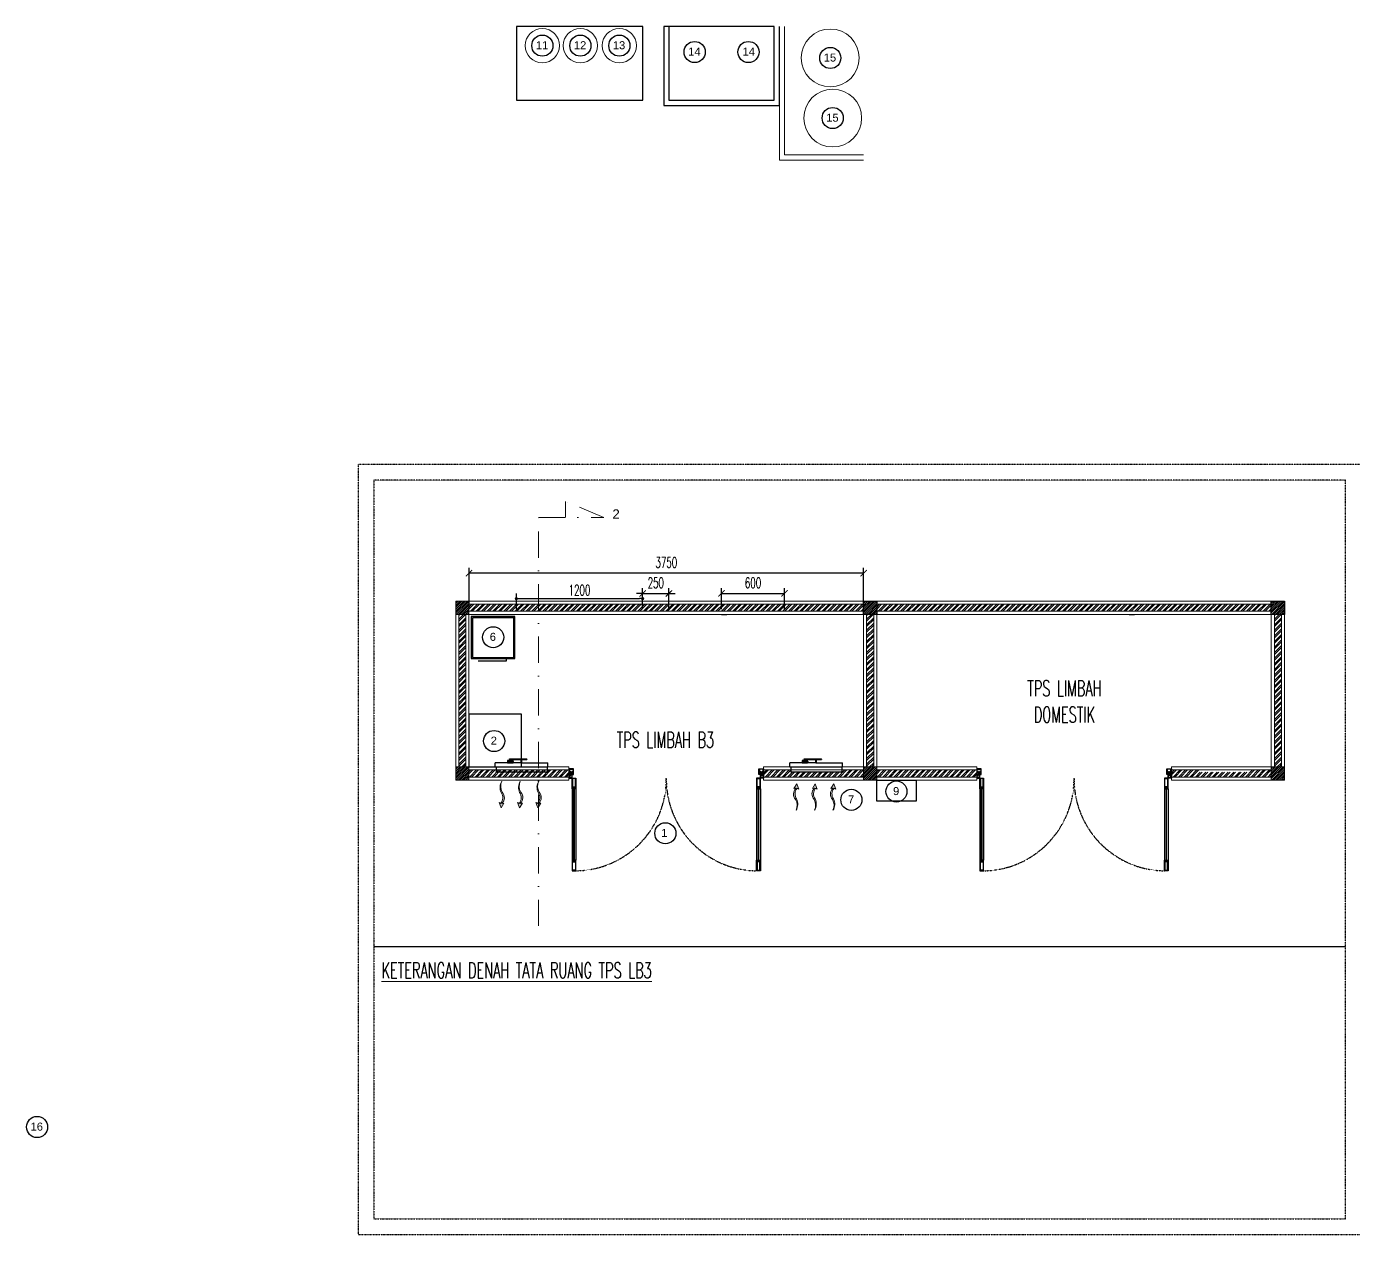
# Model space of a CAD drawing. Header units: millimetres. Extents: x 43312 to 271118, y 7927 to 51490.
# Drawn here: x 162925 to 175535, y 23054 to 34536 of the extents above; entities that cross this region are included whole.
import ezdxf

# ---------------------------------------------------------------- set-up
doc = ezdxf.new("R2010")
doc.units = ezdxf.units.MM
doc.header["$MEASUREMENT"] = 0
doc.linetypes.add('DASHDOT', pattern=[1, 0.5, -0.25, 0, -0.25])
doc.linetypes.add('HIDDEN', pattern=[0.375, 0.25, -0.125])
doc.layers.add('ALM', color=120, linetype='Continuous')
doc.layers.add('Edges', color=7, linetype='Continuous')
doc.layers.add('inst ME', color=7, linetype='Continuous', lineweight=13)
doc.styles.add('300', font='rs.shx', dxfattribs={"width": 0.6, "height": 100})
doc.styles.get("Standard").update_dxf_attribs({"font": 'arial.ttf'})
doc.dimstyles.new('300', dxfattribs={"dimtxt": 50, "dimasz": 30, "dimexe": 50, "dimexo": 50, "dimgap": 30, "dimtad": 2, "dimdec": 0, "dimzin": 0, "dimtxsty": '300', "dimblk": 'DOT', "dimcen": 0.2, "dimclrd": 1, "dimclre": 1, "dimclrt": 3, "dimadec": 0, "dimazin": 0, "dimtfac": 1, "dimtdec": 0, "dimtix": 1, "dimtmove": 0, "dimatfit": 3, "dimfxl": 1, "dimtolj": 1, "dimtzin": 0, "dimarcsym": 0})
pattern_1 = [(45, (184936.05, -46012.65), (-26.516504, 26.516504), []), (45, (184953.727, -46012.65), (-26.516504, 26.516504), [])]
pattern_2 = [(45, (241490.868, -4708.415), (-8.8388348, 8.8388348), [])]
pattern_3 = [(45, (241490.868, -3133.415), (-8.8388348, 8.8388348), [])]
pattern_4 = [(45, (241490.87, -3133.415), (-26.516504, 26.516504), []), (45, (241508.546, -3133.415), (-26.516504, 26.516504), [])]
pattern_5 = [(45, (188811.05, -46012.65), (-26.516504, 26.516504), []), (45, (188828.727, -46012.65), (-26.516504, 26.516504), [])]

# ---------------------------------------------------------------- blocks, each defined once
blk = doc.blocks.new('_ArchTick')
at = {"color": 0, "linetype": 'ByBlock', "const_width": 0.15}
blk.add_lwpolyline([(-0.5, -0.5), (0.5, 0.5)], dxfattribs=at)
blk = doc.blocks.new('*D83')
at = {"layer": 'Defpoints', "color": 0, "transparency": 16777216}
for p in [(167130, 29341), (167130, 28949), (170880, 28949)]:
    blk.add_point(p, dxfattribs=at)
at = {"layer": 'inst ME', "color": 1, "lineweight": -2, "transparency": 16777216}
for p, q in [((167130, 28999), (167130, 29391)), ((170880, 28999), (170880, 29391)), ((170880, 29341), (167130, 29341))]:
    blk.add_line(p, q, dxfattribs=at)
at = {"layer": 'inst ME', "color": 1, "lineweight": -2, "transparency": 16777216, "xscale": 60, "yscale": 60, "zscale": 60, "rotation": 180}
blk.add_blockref('_ArchTick', (167130, 29341), dxfattribs=at)
at = {"layer": 'inst ME', "color": 1, "lineweight": -2, "transparency": 16777216, "xscale": 60, "yscale": 60, "zscale": 60}
blk.add_blockref('_ArchTick', (170880, 29341), dxfattribs=at)
at = {"layer": 'inst ME', "color": 3, "transparency": 16777216, "insert": (169005, 29441), "char_height": 100, "attachment_point": 5, "style": '300'}
blk.add_mtext('\\A1;3750', dxfattribs=at)
blk = doc.blocks.new('industrial exhaust fan pl')
at = {"layer": 'Edges'}
for p, q in [((36.5, 59.1), (36.5, 63.1)), ((48.3, 63.1), (36.5, 63.1)), ((48.3, 64.5), (48.2, 64.5)), ((48.2, 64.5), (48.2, 64.3)), ((48.2, 64.3), (48.3, 64.3)), ((48.3, 65.3), (48.3, 64.5)), ((49.6, 65.3), (48.3, 65.3)), ((48.5, 64.5), (48.3, 64.5)), ((48.3, 64.3), (48.3, 63.1)), ((48.3, 64.3), (48.9, 64.3)), ((48.3, 63.1), (48.4, 63.1)), ((48.9, 64.3), (48.4, 63.8)), ((48.4, 63.8), (48.9, 64.2)), ((48.4, 63.8), (48.4, 63.1)), ((48.4, 63.8), (48.4, 63.1)), ((48.4, 63.8), (48.4, 63.8)), ((48.4, 63.8), (48.4, 63.1)), ((48.4, 63.1), (48.4, 63.1)), ((48.4, 63.1), (48.4, 63.1)), ((48.4, 63.1), (48.6, 63.1)), ((49.1, 65.3), (48.5, 64.5)), ((48.5, 64.5), (53.2, 64.5)), ((48.6, 63.8), (49, 64.2)), ((48.6, 63.8), (48.6, 63.1)), ((48.6, 63.1), (48.8, 63.1)), ((48.8, 63.8), (49.1, 64.1)), ((48.8, 63.8), (48.8, 63.1)), ((48.8, 63.1), (49.4, 63.1)), ((48.9, 64.3), (48.9, 64.3)), ((48.9, 64.3), (48.9, 64.2)), ((48.9, 64.2), (49, 64.3)), ((48.9, 64.3), (49, 64.3)), ((49, 64.3), (49, 64.2)), ((49, 64.2), (49.1, 64.3)), ((49, 64.3), (49.1, 64.3)), ((49, 64.3), (49, 64.3)), ((49.6, 65.3), (49.1, 65.3)), ((49.1, 64.3), (49.1, 64.1)), ((49.1, 64.1), (49.4, 64.3)), ((49.1, 64.3), (49.4, 64.3)), ((49.1, 64.3), (49.1, 64.3)), ((49.4, 64.3), (49.4, 63.1)), ((49.4, 64.3), (49.4, 64.3)), ((49.4, 64.3), (49.6, 64.3)), ((49.4, 63.1), (49.6, 63.1)), ((49.6, 65.3), (49.6, 65.3)), ((49.6, 65.3), (52.1, 65.3)), ((50.5, 65.3), (49.6, 65.3)), ((49.6, 63.8), (49.6, 64.3)), ((49.6, 63.8), (49.6, 64.3)), ((49.6, 64.3), (49.6, 64.3)), ((49.6, 64.3), (50, 64.3)), ((49.6, 63.8), (49.6, 63.1)), ((49.6, 63.8), (49.6, 63.1)), ((49.6, 63.8), (49.6, 63.8)), ((49.6, 63.1), (50, 63.1)), ((49.6, 63.1), (49.6, 63.1)), ((50, 63.8), (50, 64.3)), ((50, 64.3), (50.1, 64.3)), ((50.1, 63.8), (50, 63.8)), ((50, 63.8), (50, 63.1)), ((50, 63.1), (50.1, 63.1)), ((50.1, 66.6), (50.1, 66.7)), ((50.1, 66.7), (51.6, 66.7)), ((50.1, 66.6), (50.5, 66.6)), ((50.1, 66.2), (50.1, 66.3)), ((50.5, 66.3), (50.1, 66.3)), ((50.1, 66.2), (50.5, 66.2)), ((50.1, 63.8), (50.1, 64.3)), ((50.4, 64.3), (50.1, 64.3)), ((50.1, 63.8), (50.1, 63.1)), ((50.1, 63.1), (50.4, 63.1)), ((50.4, 63.8), (50.4, 64.3)), ((50.4, 64.3), (50.5, 64.3)), ((50.5, 63.8), (50.4, 63.8)), ((50.4, 63.8), (50.4, 63.1)), ((50.4, 63.1), (50.5, 63.1)), ((50.5, 66.3), (50.5, 66.6)), ((50.6, 66.6), (50.5, 66.6)), ((50.6, 66.3), (50.5, 66.3)), ((50.5, 65.3), (50.5, 66.2)), ((50.5, 66.2), (51.2, 66.2)), ((50.5, 65.3), (51.2, 65.3)), ((50.5, 63.8), (50.5, 64.3)), ((50.5, 64.3), (50.8, 64.3)), ((50.5, 63.8), (50.5, 63.1)), ((50.5, 63.1), (50.8, 63.1)), ((50.6, 66.6), (50.6, 66.3)), ((50.6, 66.6), (51.6, 66.6)), ((51.6, 66.3), (50.6, 66.3)), ((50.8, 63.8), (50.8, 64.3)), ((50.9, 64.3), (50.8, 64.3)), ((50.8, 63.8), (50.9, 63.8)), ((50.8, 63.8), (50.8, 63.1)), ((50.8, 63.1), (50.9, 63.1)), ((50.9, 64.3), (51.2, 64.3)), ((50.9, 63.8), (50.9, 64.3)), ((50.9, 63.8), (50.9, 63.1)), ((50.9, 63.1), (51.2, 63.1)), ((51.2, 65.3), (51.2, 66.2)), ((51.2, 66.2), (51.6, 66.2)), ((52.1, 65.3), (51.2, 65.3)), ((51.2, 63.8), (51.2, 64.3)), ((51.2, 64.3), (51.3, 64.3)), ((51.2, 63.8), (51.3, 63.8)), ((51.2, 63.8), (51.2, 63.1)), ((51.2, 63.1), (51.3, 63.1)), ((51.3, 63.8), (51.3, 64.3)), ((51.6, 64.3), (51.3, 64.3)), ((51.3, 63.8), (51.3, 63.1)), ((51.3, 63.1), (51.6, 63.1)), ((51.6, 66.6), (51.6, 66.7)), ((56.5, 66.6), (51.6, 66.6)), ((51.6, 66.2), (51.6, 66.3)), ((51.6, 66.3), (56.5, 66.3)), ((51.6, 63.8), (51.6, 64.3)), ((51.6, 64.3), (51.7, 64.3)), ((51.6, 63.8), (51.6, 63.1)), ((51.6, 63.8), (51.7, 63.8)), ((51.6, 63.1), (51.7, 63.1)), ((51.7, 63.8), (51.7, 64.3)), ((51.7, 64.3), (52, 64.3)), ((51.7, 63.8), (51.7, 63.1)), ((51.7, 63.1), (52, 63.1)), ((52, 63.8), (52, 64.3)), ((52, 64.3), (52.1, 64.3)), ((52, 63.8), (52.1, 63.8)), ((52, 63.8), (52, 63.1)), ((52, 63.1), (52.1, 63.1)), ((52.1, 65.3), (52.1, 65.3)), ((53.4, 65.3), (52.1, 65.3)), ((52.6, 65.3), (52.1, 65.3)), ((52.1, 63.8), (52.1, 64.3)), ((52.3, 64.3), (52.1, 64.3)), ((52.1, 63.8), (52.1, 63.1)), ((52.1, 63.1), (52.3, 63.1)), ((52.3, 64.3), (52.3, 63.1)), ((52.3, 64.3), (52.4, 64.3)), ((52.3, 63.1), (52.9, 63.1)), ((52.6, 64.1), (52.4, 64.3)), ((52.4, 64.3), (52.6, 64.3)), ((52.6, 65.3), (53.2, 64.5)), ((52.6, 64.3), (52.6, 64.1)), ((52.7, 64.2), (52.6, 64.3)), ((52.6, 64.3), (52.7, 64.3)), ((52.6, 64.3), (52.6, 64.3)), ((52.9, 63.8), (52.6, 64.1)), ((52.7, 64.3), (52.7, 64.2)), ((52.7, 64.3), (52.8, 64.3)), ((53.1, 63.8), (52.7, 64.2)), ((52.8, 64.3), (52.8, 64.3)), ((52.8, 64.3), (52.8, 64.3)), ((53.3, 63.8), (52.8, 64.3)), ((52.8, 64.3), (52.8, 64.3)), ((53.3, 63.8), (52.8, 64.3)), ((52.8, 64.3), (52.8, 64.3)), ((52.8, 64.3), (52.8, 64.3)), ((52.8, 64.3), (52.8, 64.3)), ((52.8, 64.3), (52.8, 64.3)), ((53.4, 64.3), (52.8, 64.3)), ((52.9, 63.8), (52.9, 63.1)), ((52.9, 63.1), (53.1, 63.1)), ((53.1, 63.8), (53.1, 63.1)), ((53.1, 63.1), (53.3, 63.1)), ((53.4, 64.5), (53.2, 64.5)), ((53.3, 63.8), (53.3, 63.1)), ((53.3, 63.8), (53.3, 63.1)), ((53.3, 63.1), (53.3, 63.1)), ((53.3, 63.1), (53.4, 63.1)), ((53.4, 64.5), (53.4, 65.3)), ((53.5, 64.5), (53.4, 64.5)), ((53.4, 64.3), (53.5, 64.3)), ((53.4, 63.1), (53.4, 64.3)), ((61.2, 63.1), (53.4, 63.1)), ((53.5, 64.5), (53.5, 64.3)), ((56.5, 66.6), (56.5, 66.7)), ((56.5, 66.7), (66.5, 66.7)), ((56.5, 66.6), (57.3, 66.6)), ((56.5, 66.2), (56.5, 66.3)), ((57.3, 66.3), (56.5, 66.3)), ((56.5, 66.2), (61, 66.2)), ((57.3, 66.3), (57.3, 66.6)), ((57.3, 66.6), (66.4, 66.6)), ((66.4, 66.3), (57.3, 66.3)), ((61, 66.2), (61, 66.1)), ((61.2, 66.2), (61, 66.2)), ((61, 66.1), (61.2, 66.1)), ((61.2, 66.2), (61.2, 66.1)), ((61.2, 66.2), (61.9, 66.2)), ((61.2, 63.1), (61.2, 66.1)), ((61.2, 66.1), (61.2, 66.1)), ((61.2, 66.1), (61.9, 66.1)), ((61.2, 63.1), (61.9, 63.1)), ((61.9, 66.2), (61.9, 66.1)), ((61.9, 66.2), (62.1, 66.2)), ((61.9, 63.1), (61.9, 66.1)), ((61.9, 66.1), (61.9, 66.1)), ((61.9, 66.1), (62.1, 66.1)), ((61.9, 63.1), (86.5, 63.1)), ((62.1, 66.2), (62.1, 66.1)), ((62.1, 66.2), (66.5, 66.2)), ((66.4, 66.6), (66.4, 66.3)), ((66.4, 66.6), (66.5, 66.6)), ((66.4, 66.3), (66.5, 66.3)), ((66.5, 66.6), (66.5, 66.7)), ((66.5, 66.2), (66.5, 66.3)), ((86.5, 59.1), (86.5, 63.1)), ((36.5, 59.1), (37.3, 59.1)), ((37.3, 59.1), (37.3, 54.2)), ((37.3, 59.1), (85.8, 59.1)), ((85.8, 54.2), (37.3, 54.2)), ((85.8, 59.1), (85.8, 54.2)), ((85.8, 59.1), (86.5, 59.1))]:
    blk.add_line(p, q, dxfattribs=at)
blk = doc.blocks.new('*D75')
at = {"layer": 'Defpoints', "color": 0, "transparency": 16777216}
for p in [(170129, 29148), (169530, 28949), (170129, 28949)]:
    blk.add_point(p, dxfattribs=at)
at = {"layer": 'inst ME', "color": 1, "lineweight": -2, "transparency": 16777216}
for p, q in [((169530, 28999), (169530, 29198)), ((169530, 29148), (170129, 29148)), ((170129, 28999), (170129, 29198))]:
    blk.add_line(p, q, dxfattribs=at)
at = {"layer": 'inst ME', "color": 1, "lineweight": -2, "transparency": 16777216, "xscale": 60, "yscale": 60, "zscale": 60, "rotation": 180}
blk.add_blockref('_ArchTick', (169530, 29148), dxfattribs=at)
at = {"layer": 'inst ME', "color": 1, "lineweight": -2, "transparency": 16777216, "xscale": 60, "yscale": 60, "zscale": 60}
blk.add_blockref('_ArchTick', (170129, 29148), dxfattribs=at)
at = {"layer": 'inst ME', "color": 3, "transparency": 16777216, "insert": (169829, 29248), "char_height": 100, "attachment_point": 5, "style": '300'}
blk.add_mtext('\\A1;600', dxfattribs=at)
blk = doc.blocks.new('*D76')
at = {"layer": 'Defpoints', "color": 0, "transparency": 16777216}
for p in [(169030, 29148), (168780, 28949), (169030, 28949)]:
    blk.add_point(p, dxfattribs=at)
at = {"layer": 'inst ME', "color": 1, "lineweight": -2, "transparency": 16777216}
for p, q in [((168780, 29148), (168720, 29148)), ((168780, 28999), (168780, 29198)), ((168780, 29148), (169030, 29148)), ((169030, 28999), (169030, 29198)), ((169030, 29148), (169090, 29148))]:
    blk.add_line(p, q, dxfattribs=at)
at = {"layer": 'inst ME', "color": 1, "lineweight": -2, "transparency": 16777216, "xscale": 60, "yscale": 60, "zscale": 60}
blk.add_blockref('_ArchTick', (168780, 29148), dxfattribs=at)
at = {"layer": 'inst ME', "color": 1, "lineweight": -2, "transparency": 16777216, "xscale": 60, "yscale": 60, "zscale": 60, "rotation": 180}
blk.add_blockref('_ArchTick', (169030, 29148), dxfattribs=at)
at = {"layer": 'inst ME', "color": 3, "transparency": 16777216, "insert": (168905, 29248), "char_height": 100, "attachment_point": 5, "style": '300'}
blk.add_mtext('\\A1;250', dxfattribs=at)
blk = doc.blocks.new('_Dot')
at = {"color": 0, "lineweight": -2}
blk.add_line((-0.5, 0), (-1, 0), dxfattribs=at)
at = {"color": 0, "const_width": 0.5}
blk.add_lwpolyline([(-0.25, 0, 1), (0.25, 0, 1)], format="xyb", close=True, dxfattribs=at)
blk = doc.blocks.new('*D77')
at = {"color": 1, "lineweight": -2, "transparency": 16777216}
for p, q in [((167580, 28999), (167580, 29148)), ((168780, 28999), (168780, 29148)), ((167610, 29098), (168750, 29098))]:
    blk.add_line(p, q, dxfattribs=at)
at = {"layer": 'Defpoints', "color": 0, "transparency": 16777216}
for p in [(168780, 29098), (167580, 28949), (168780, 28949)]:
    blk.add_point(p, dxfattribs=at)
at = {"color": 1, "lineweight": -2, "transparency": 16777216, "xscale": 30, "yscale": 30, "zscale": 30, "rotation": 180}
blk.add_blockref('_Dot', (167580, 29098), dxfattribs=at)
at = {"color": 1, "lineweight": -2, "transparency": 16777216, "xscale": 30, "yscale": 30, "zscale": 30}
blk.add_blockref('_Dot', (168780, 29098), dxfattribs=at)
at = {"color": 3, "transparency": 16777216, "insert": (168180, 29178), "char_height": 100, "attachment_point": 5, "style": '300'}
blk.add_mtext('\\A1;1200', dxfattribs=at)

msp = doc.modelspace()

# ---------------------------------------------------------------- hatches: boundary and pattern name
at = {"layer": 'inst ME'}
h = msp.add_hatch(dxfattribs=at)
h.set_pattern_fill('ANSI31', color=129, scale=100, angle=360)
h.set_pattern_definition([(45, (237615.868, -3133.415), (-8.8388348, 8.8388348), [])])
h.paths.add_polyline_path([(167129.5, 29073.6), (167004.5, 29073.6), (167004.5, 28948.6), (167129.5, 28948.6)])
h = msp.add_hatch(dxfattribs=at)
h.set_pattern_fill('ANSI32', color=129, scale=100, angle=360)
h.set_pattern_definition([(45, (105196.69, 918.937), (-26.516504, 26.516504), []), (45, (105214.367, 918.937), (-26.516504, 26.516504), [])])
h.paths.add_polyline_path([(170879.5, 29044.6), (167129.5, 29044.6), (167129.5, 28977.6), (170879.5, 28977.6)])
h = msp.add_hatch(dxfattribs=at)
h.set_pattern_fill('ANSI31', color=129, scale=100, angle=360)
h.set_pattern_definition(pattern_3)
h.paths.add_polyline_path([(171004.5, 29073.6), (170879.5, 29073.6), (170879.5, 28948.6), (171004.5, 28948.6)])
h = msp.add_hatch(dxfattribs=at)
h.set_pattern_fill('ANSI31', color=129, scale=100, angle=360)
h.set_pattern_definition(pattern_3)
h.paths.add_polyline_path([(171004.5, 29073.6), (170879.5, 29073.6), (170879.5, 28948.6), (171004.5, 28948.6)])
h = msp.add_hatch(dxfattribs=at)
h.set_pattern_fill('ANSI32', color=129, scale=100, angle=360)
h.set_pattern_definition([(45, (109071.69, 918.937), (-26.516504, 26.516504), []), (45, (109089.367, 918.937), (-26.516504, 26.516504), [])])
h.paths.add_polyline_path([(174754.5, 29044.6), (171004.5, 29044.6), (171004.5, 28977.6), (174754.5, 28977.6)])
h = msp.add_hatch(dxfattribs=at)
h.set_pattern_fill('ANSI31', color=129, scale=100, angle=360)
h.set_pattern_definition([(45, (245365.868, -3133.415), (-8.8388348, 8.8388348), [])])
h.paths.add_polyline_path([(174879.5, 29073.6), (174754.5, 29073.6), (174754.5, 28948.6), (174879.5, 28948.6)])
h = msp.add_hatch(dxfattribs=at)
h.set_pattern_fill('ANSI32', color=129, scale=100, angle=360)
h.set_pattern_definition([(45, (237615.87, -3133.415), (-26.516504, 26.516504), []), (45, (237633.546, -3133.415), (-26.516504, 26.516504), [])])
h.paths.add_polyline_path([(167100.5, 28948.6), (167033.5, 28948.6), (167033.5, 27498.6), (167100.5, 27498.6)])
h = msp.add_hatch(dxfattribs=at)
h.set_pattern_fill('ANSI32', color=129, scale=100, angle=360)
h.set_pattern_definition(pattern_4)
h.paths.add_polyline_path([(170975.5, 28948.6), (170908.5, 28948.6), (170908.5, 27498.6), (170975.5, 27498.6)])
h = msp.add_hatch(dxfattribs=at)
h.set_pattern_fill('ANSI32', color=129, scale=100, angle=360)
h.set_pattern_definition(pattern_4)
h.paths.add_polyline_path([(170975.5, 28948.6), (170908.5, 28948.6), (170908.5, 27498.6), (170975.5, 27498.6)])
h = msp.add_hatch(dxfattribs=at)
h.set_pattern_fill('ANSI32', color=129, scale=100, angle=360)
h.set_pattern_definition([(45, (245365.87, -3133.415), (-26.516504, 26.516504), []), (45, (245383.546, -3133.415), (-26.516504, 26.516504), [])])
h.paths.add_polyline_path([(174850.5, 28948.6), (174783.5, 28948.6), (174783.5, 27498.6), (174850.5, 27498.6)])
h = msp.add_hatch(dxfattribs=at)
h.set_pattern_fill('ANSI31', color=129, scale=100, angle=360)
h.set_pattern_definition([(45, (237615.868, -4708.415), (-8.8388348, 8.8388348), [])])
h.paths.add_polyline_path([(167129.5, 27498.6), (167004.5, 27498.6), (167004.5, 27373.6), (167129.5, 27373.6)])
h = msp.add_hatch(dxfattribs=at)
h.set_pattern_fill('ANSI31', color=129, scale=100, angle=360)
h.set_pattern_definition(pattern_2)
h.paths.add_polyline_path([(171004.5, 27498.6), (170879.5, 27498.6), (170879.5, 27373.6), (171004.5, 27373.6)])
h = msp.add_hatch(dxfattribs=at)
h.set_pattern_fill('ANSI31', color=129, scale=100, angle=360)
h.set_pattern_definition(pattern_2)
h.paths.add_polyline_path([(171004.5, 27498.6), (170879.5, 27498.6), (170879.5, 27373.6), (171004.5, 27373.6)])
h = msp.add_hatch(dxfattribs=at)
h.set_pattern_fill('ANSI31', color=129, scale=100, angle=360)
h.set_pattern_definition([(45, (245365.868, -4708.415), (-8.8388348, 8.8388348), [])])
h.paths.add_polyline_path([(174879.5, 27498.6), (174754.5, 27498.6), (174754.5, 27373.6), (174879.5, 27373.6)])
h = msp.add_hatch(dxfattribs=at)
h.set_pattern_fill('ANSI32', color=129, scale=100, angle=360)
h.set_pattern_definition(pattern_1)
h.paths.add_polyline_path([(168079.5, 27469.6), (167129.5, 27469.6), (167129.5, 27402.6), (168079.5, 27402.6)])
h = msp.add_hatch(dxfattribs=at)
h.set_pattern_fill('ANSI32', color=129, scale=100, angle=360)
h.set_pattern_definition(pattern_1)
h.paths.add_polyline_path([(170879.5, 27469.6), (170671.6, 27469.6), (170671.6, 27449.7), (170187.4, 27449.7), (170187.4, 27469.6), (169929.5, 27469.6), (169929.5, 27402.6), (170879.5, 27402.6)])
h = msp.add_hatch(dxfattribs=at)
h.set_pattern_fill('ANSI32', color=129, scale=100, angle=360)
h.set_pattern_definition(pattern_5)
h.paths.add_polyline_path([(171954.5, 27469.6), (171004.5, 27469.6), (171004.5, 27402.6), (171954.5, 27402.6)])
h = msp.add_hatch(dxfattribs=at)
h.set_pattern_fill('ANSI32', color=129, scale=100, angle=360)
h.set_pattern_definition(pattern_5)
h.paths.add_polyline_path([(174754.5, 27469.6), (174546.6, 27469.6), (174546.6, 27449.7), (174062.4, 27449.7), (174062.4, 27469.6), (173804.5, 27469.6), (173804.5, 27402.6), (174754.5, 27402.6)])
h = msp.add_hatch(color=4, dxfattribs=at)
h.dxf.hatch_style = 1
h.paths.add_polyline_path([(167461.2, 27154), (167442.6, 27151.4, 0.3986171), (167446.4, 27258.3, -0.2560983), (167441.7, 27362, 0.2544193), (167435.7, 27254.3, -0.3471994), (167430.6, 27151.4), (167415, 27160.5), (167434, 27109.6)])
h = msp.add_hatch(color=4, dxfattribs=at)
h.dxf.hatch_style = 1
h.paths.add_polyline_path([(167636.8, 27154), (167618.1, 27151.4, 0.3986171), (167621.9, 27258.3, -0.2560983), (167617.2, 27362, 0.2544193), (167611.2, 27254.3, -0.3471994), (167606.1, 27151.4), (167590.6, 27160.5), (167609.5, 27109.6)])
h = msp.add_hatch(color=4, dxfattribs=at)
h.dxf.hatch_style = 1
h.paths.add_polyline_path([(167812.3, 27154), (167793.6, 27151.4, 0.3986171), (167797.4, 27258.3, -0.2560983), (167792.8, 27362, 0.2544193), (167786.7, 27254.3, -0.3471994), (167781.6, 27151.4), (167766.1, 27160.5), (167785, 27109.6)])
h = msp.add_hatch(color=4, dxfattribs=at)
h.dxf.hatch_style = 1
h.paths.add_polyline_path([(170218.1, 27293.9), (170236.7, 27296.5, 0.3986171), (170232.9, 27189.5, -0.2560983), (170237.6, 27085.9, 0.2544193), (170243.6, 27193.6, -0.3471994), (170248.7, 27296.5), (170264.2, 27287.3), (170245.3, 27338.3)])
h = msp.add_hatch(color=4, dxfattribs=at)
h.dxf.hatch_style = 1
h.paths.add_polyline_path([(170393.6, 27293.9), (170412.2, 27296.5, 0.3986171), (170408.4, 27189.5, -0.2560983), (170413.1, 27085.9, 0.2544193), (170419.1, 27193.6, -0.3471994), (170424.3, 27296.5), (170439.8, 27287.3), (170420.8, 27338.3)])
h = msp.add_hatch(color=4, dxfattribs=at)
h.dxf.hatch_style = 1
h.paths.add_polyline_path([(170569.1, 27293.9), (170587.8, 27296.5, 0.3986171), (170584, 27189.5, -0.2560983), (170588.6, 27085.9, 0.2544193), (170594.6, 27193.6, -0.3471994), (170599.8, 27296.5), (170615.3, 27287.3), (170596.4, 27338.3)])

# ---------------------------------------------------------------- linework, layer by layer
at = {"linetype": 'Continuous'}
for p, q in [((167151.3, 28928.2), (167151.3, 28528.2)), ((167566.7, 28928.2), (167151.3, 28928.2)), ((167162.4, 28917.1), (167162.4, 28539.3)), ((167555.6, 28917.1), (167162.4, 28917.1)), ((167555.6, 28539.3), (167555.6, 28917.1)), ((167566.7, 28528.2), (167566.7, 28928.2)), ((167151.3, 28528.2), (167566.7, 28528.2)), ((167162.4, 28539.3), (167555.6, 28539.3)), ((167217.9, 28506), (167484.6, 28506)), ((167484.6, 28506), (167484.6, 28528.2))]:
    msp.add_line(p, q, dxfattribs=at)
for points in [[(168780.3, 34536), (167580, 34536), (167580, 33837.2), (168780.3, 33837.2)], [(170879.5, 29073.6), (171004.5, 29073.6), (171004.5, 28948.6), (170879.5, 28948.6)], [(174754.5, 29073.6), (174879.5, 29073.6), (174879.5, 28948.6), (174754.5, 28948.6)], [(171004.5, 27373.6), (171378.6, 27373.6), (171378.6, 27173.9), (171004.5, 27173.9)]]:
    msp.add_lwpolyline(points, close=True)
for points in [[(169029.9, 34536), (169029.9, 33836), (170029.9, 33836), (170029.9, 34536), (168979.9, 34536)], [(168979.9, 34536), (168979.9, 33786), (170079.9, 33786), (170079.9, 34536)], [(169529.9, 28948.6), (169579.9, 28948.6)], [(173404.9, 28948.6), (173454.9, 28948.6)], [(167129.5, 27498.6), (167629.5, 27498.6), (167629.5, 27998.6), (167129.5, 27998.6), (167129.5, 27498.6)], [(166225.1, 25793), (175460.1, 25793)]]:
    msp.add_lwpolyline(points)
at = {"linetype": 'DASHDOT'}
for points in [[(166075.1, 23054.3), (175610.1, 23054.3), (175610.1, 30373.4), (166075.1, 30373.4)], [(166225.1, 23204.3), (175460.1, 23204.3), (175460.1, 30223.4), (166225.1, 30223.4)]]:
    msp.add_lwpolyline(points, close=True, dxfattribs=at)
at = {"color": 96}
for centre in [(167827.1, 34354.7), (168188.2, 34354.7), (168558.7, 34354.7), (169274.4, 34293.6), (169785.4, 34293.6), (170562.9, 34237.4), (170586.4, 33666.1), (167359.4, 28731.2), (167368.4, 27744.7), (171191.8, 27264.9), (170763.7, 27185.4), (168996.1, 26868), (163025.3, 24075.9)]:
    msp.add_circle(centre, 100.4, dxfattribs=at)
at = {"layer": 'ALM'}
for p, q in [((168110.3, 27290.8), (168110.3, 26612.5)), ((168145.5, 27290.8), (168145.5, 26612.5)), ((169863.4, 27290.8), (169863.4, 26612.5)), ((169898.6, 27290.8), (169898.6, 26612.5)), ((171985.3, 27290.8), (171985.3, 26612.5)), ((172020.5, 27290.8), (172020.5, 26612.5)), ((173738.4, 27290.8), (173738.4, 26612.5)), ((173773.6, 27290.8), (173773.6, 26612.5))]:
    msp.add_line(p, q, dxfattribs=at)
for points in [[(168110.3, 27449.4), (168115.1, 27449.4), (168119.1, 27441.5), (168123.5, 27441.5), (168123.5, 27480.2), (168079.5, 27480.2), (168079.5, 27441.5), (168083.9, 27441.5), (168087.8, 27449.4), (168092.2, 27449.4), (168092.2, 27436.2), (168092.2, 27423), (168087.8, 27423), (168083.9, 27430.9), (168079.5, 27430.9), (168079.5, 27392.1), (168110.3, 27392.1)], [(168105.9, 27396.5), (168083.9, 27396.5), (168083.9, 27418.5), (168096.6, 27418.5), (168096.6, 27436.2), (168096.6, 27453.8), (168083.9, 27453.8), (168083.9, 27475.8), (168119.1, 27475.8), (168119.1, 27453.8), (168105.9, 27453.8)], [(168133.2, 27290.8), (168133.2, 27295.2), (168136.7, 27299.2), (168136.7, 27303.6), (168119.1, 27303.6), (168119.1, 27299.2), (168122.6, 27295.2), (168122.6, 27290.8), (168110.3, 27290.8), (168110.3, 27392.1), (168114.7, 27392.1), (168114.7, 27392.1), (168141.1, 27392.1), (168141.1, 27392.1), (168145.5, 27392.1), (168145.5, 27290.8)], [(168123.5, 27440.6), (168118.6, 27440.6), (168114.6, 27448.5), (168111.2, 27448.5), (168111.2, 27436.2), (168119.1, 27436.2), (168119.1, 27431.8), (168111.2, 27431.8), (168111.2, 27427.4), (168123.5, 27427.4)], [(168141.1, 27308), (168141.1, 27387.7), (168114.7, 27387.7), (168114.7, 27308)], [(169875.7, 27290.8), (169875.7, 27295.2), (169872.2, 27299.2), (169872.2, 27303.6), (169889.8, 27303.6), (169889.8, 27299.2), (169886.3, 27295.2), (169886.3, 27290.8), (169898.6, 27290.8), (169898.6, 27392.1), (169894.2, 27392.1), (169894.2, 27392.1), (169867.8, 27392.1), (169867.8, 27392.1), (169863.4, 27392.1), (169863.4, 27290.8)], [(169867.8, 27308), (169867.8, 27387.7), (169894.2, 27387.7), (169894.2, 27308)], [(169898.6, 27449.4), (169893.8, 27449.4), (169889.8, 27441.5), (169885.4, 27441.5), (169885.4, 27480.2), (169929.5, 27480.2), (169929.5, 27441.5), (169925.1, 27441.5), (169921.1, 27449.4), (169916.7, 27449.4), (169916.7, 27436.2), (169916.7, 27423), (169921.1, 27423), (169925.1, 27430.9), (169929.5, 27430.9), (169929.5, 27392.1), (169898.6, 27392.1)], [(169885.4, 27440.6), (169890.4, 27440.6), (169894.3, 27448.5), (169897.8, 27448.5), (169897.8, 27436.2), (169889.8, 27436.2), (169889.8, 27431.8), (169897.8, 27431.8), (169897.8, 27427.4), (169885.4, 27427.4)], [(169903, 27396.5), (169925.1, 27396.5), (169925.1, 27418.5), (169912.3, 27418.5), (169912.3, 27436.2), (169912.3, 27453.8), (169925.1, 27453.8), (169925.1, 27475.8), (169889.8, 27475.8), (169889.8, 27453.8), (169903, 27453.8)], [(171985.3, 27449.4), (171990.1, 27449.4), (171994.1, 27441.5), (171998.5, 27441.5), (171998.5, 27480.2), (171954.5, 27480.2), (171954.5, 27441.5), (171958.9, 27441.5), (171962.8, 27449.4), (171967.2, 27449.4), (171967.2, 27436.2), (171967.2, 27423), (171962.8, 27423), (171958.9, 27430.9), (171954.5, 27430.9), (171954.5, 27392.1), (171985.3, 27392.1)], [(171980.9, 27396.5), (171958.9, 27396.5), (171958.9, 27418.5), (171971.6, 27418.5), (171971.6, 27436.2), (171971.6, 27453.8), (171958.9, 27453.8), (171958.9, 27475.8), (171994.1, 27475.8), (171994.1, 27453.8), (171980.9, 27453.8)], [(172008.2, 27290.8), (172008.2, 27295.2), (172011.7, 27299.2), (172011.7, 27303.6), (171994.1, 27303.6), (171994.1, 27299.2), (171997.6, 27295.2), (171997.6, 27290.8), (171985.3, 27290.8), (171985.3, 27392.1), (171989.7, 27392.1), (171989.7, 27392.1), (172016.1, 27392.1), (172016.1, 27392.1), (172020.5, 27392.1), (172020.5, 27290.8)], [(171998.5, 27440.6), (171993.6, 27440.6), (171989.6, 27448.5), (171986.2, 27448.5), (171986.2, 27436.2), (171994.1, 27436.2), (171994.1, 27431.8), (171986.2, 27431.8), (171986.2, 27427.4), (171998.5, 27427.4)], [(172016.1, 27308), (172016.1, 27387.7), (171989.7, 27387.7), (171989.7, 27308)], [(173750.7, 27290.8), (173750.7, 27295.2), (173747.2, 27299.2), (173747.2, 27303.6), (173764.8, 27303.6), (173764.8, 27299.2), (173761.3, 27295.2), (173761.3, 27290.8), (173773.6, 27290.8), (173773.6, 27392.1), (173769.2, 27392.1), (173769.2, 27392.1), (173742.8, 27392.1), (173742.8, 27392.1), (173738.4, 27392.1), (173738.4, 27290.8)], [(173742.8, 27308), (173742.8, 27387.7), (173769.2, 27387.7), (173769.2, 27308)], [(173773.6, 27449.4), (173768.8, 27449.4), (173764.8, 27441.5), (173760.4, 27441.5), (173760.4, 27480.2), (173804.5, 27480.2), (173804.5, 27441.5), (173800.1, 27441.5), (173796.1, 27449.4), (173791.7, 27449.4), (173791.7, 27436.2), (173791.7, 27423), (173796.1, 27423), (173800.1, 27430.9), (173804.5, 27430.9), (173804.5, 27392.1), (173773.6, 27392.1)], [(173760.4, 27440.6), (173765.4, 27440.6), (173769.3, 27448.5), (173772.8, 27448.5), (173772.8, 27436.2), (173764.8, 27436.2), (173764.8, 27431.8), (173772.8, 27431.8), (173772.8, 27427.4), (173760.4, 27427.4)], [(173778, 27396.5), (173800.1, 27396.5), (173800.1, 27418.5), (173787.3, 27418.5), (173787.3, 27436.2), (173787.3, 27453.8), (173800.1, 27453.8), (173800.1, 27475.8), (173764.8, 27475.8), (173764.8, 27453.8), (173778, 27453.8)], [(168133.2, 26612.5), (168133.2, 26608.1), (168136.7, 26604.1), (168136.7, 26599.7), (168119.1, 26599.7), (168119.1, 26604.1), (168122.6, 26608.1), (168122.6, 26612.5), (168110.3, 26612.5), (168110.3, 26511.2), (168114.7, 26511.2), (168114.7, 26511.2), (168141.1, 26511.2), (168141.1, 26511.2), (168145.5, 26511.2), (168145.5, 26612.5)], [(169875.7, 26612.5), (169875.7, 26608.1), (169872.2, 26604.1), (169872.2, 26599.7), (169889.8, 26599.7), (169889.8, 26604.1), (169886.3, 26608.1), (169886.3, 26612.5), (169898.6, 26612.5), (169898.6, 26511.2), (169894.2, 26511.2), (169894.2, 26511.2), (169867.8, 26511.2), (169867.8, 26511.2), (169863.4, 26511.2), (169863.4, 26612.5)], [(172008.2, 26612.5), (172008.2, 26608.1), (172011.7, 26604.1), (172011.7, 26599.7), (171994.1, 26599.7), (171994.1, 26604.1), (171997.6, 26608.1), (171997.6, 26612.5), (171985.3, 26612.5), (171985.3, 26511.2), (171989.7, 26511.2), (171989.7, 26511.2), (172016.1, 26511.2), (172016.1, 26511.2), (172020.5, 26511.2), (172020.5, 26612.5)], [(173750.7, 26612.5), (173750.7, 26608.1), (173747.2, 26604.1), (173747.2, 26599.7), (173764.8, 26599.7), (173764.8, 26604.1), (173761.3, 26608.1), (173761.3, 26612.5), (173773.6, 26612.5), (173773.6, 26511.2), (173769.2, 26511.2), (173769.2, 26511.2), (173742.8, 26511.2), (173742.8, 26511.2), (173738.4, 26511.2), (173738.4, 26612.5)], [(168141.1, 26595.3), (168141.1, 26515.6), (168114.7, 26515.6), (168114.7, 26595.3)], [(169867.8, 26595.3), (169867.8, 26515.6), (169894.2, 26515.6), (169894.2, 26595.3)], [(172016.1, 26595.3), (172016.1, 26515.6), (171989.7, 26515.6), (171989.7, 26595.3)], [(173742.8, 26595.3), (173742.8, 26515.6), (173769.2, 26515.6), (173769.2, 26595.3)]]:
    msp.add_lwpolyline(points, close=True, dxfattribs=at)
at = {"layer": 'ALM', "color": 251}
for points in [[(168129.7, 27290.8), (168129.7, 27300.1), (168126.2, 27300.1), (168126.2, 27290.8), (168122.6, 27290.8), (168122.6, 27303.6), (168133.2, 27303.6), (168133.2, 27290.8)], [(168126.2, 26603.2), (168126.2, 27300.1), (168129.7, 27300.1), (168129.7, 26603.2)], [(169879.3, 27290.8), (169879.3, 27300.1), (169882.8, 27300.1), (169882.8, 27290.8), (169886.3, 27290.8), (169886.3, 27303.6), (169875.7, 27303.6), (169875.7, 27290.8)], [(169882.8, 26603.2), (169882.8, 27300.1), (169879.3, 27300.1), (169879.3, 26603.2)], [(172004.7, 27290.8), (172004.7, 27300.1), (172001.2, 27300.1), (172001.2, 27290.8), (171997.6, 27290.8), (171997.6, 27303.6), (172008.2, 27303.6), (172008.2, 27290.8)], [(172001.2, 26603.2), (172001.2, 27300.1), (172004.7, 27300.1), (172004.7, 26603.2)], [(173754.3, 27290.8), (173754.3, 27300.1), (173757.8, 27300.1), (173757.8, 27290.8), (173761.3, 27290.8), (173761.3, 27303.6), (173750.7, 27303.6), (173750.7, 27290.8)], [(173757.8, 26603.2), (173757.8, 27300.1), (173754.3, 27300.1), (173754.3, 26603.2)], [(168129.7, 26612.5), (168129.7, 26603.2), (168126.2, 26603.2), (168126.2, 26612.5), (168122.6, 26612.5), (168122.6, 26599.7), (168133.2, 26599.7), (168133.2, 26612.5)], [(169879.3, 26612.5), (169879.3, 26603.2), (169882.8, 26603.2), (169882.8, 26612.5), (169886.3, 26612.5), (169886.3, 26599.7), (169875.7, 26599.7), (169875.7, 26612.5)], [(172004.7, 26612.5), (172004.7, 26603.2), (172001.2, 26603.2), (172001.2, 26612.5), (171997.6, 26612.5), (171997.6, 26599.7), (172008.2, 26599.7), (172008.2, 26612.5)], [(173754.3, 26612.5), (173754.3, 26603.2), (173757.8, 26603.2), (173757.8, 26612.5), (173761.3, 26612.5), (173761.3, 26599.7), (173750.7, 26599.7), (173750.7, 26612.5)]]:
    msp.add_lwpolyline(points, close=True, dxfattribs=at)
at = {"layer": 'ALM', "color": 251, "linetype": 'HIDDEN', "ltscale": 0.35}
for centre, start, end in [((168134.1, 27381.6), 270.75602, 0.69443), ((169875, 27381.6), 179.30557, 269.24398), ((172009.1, 27381.6), 270.75602, 0.69443), ((173750, 27381.6), 179.30557, 269.24398)]:
    msp.add_arc(centre, 870.5, start, end, dxfattribs=at)
at = {"layer": 'inst ME'}
for p, q in [((168079.5, 27498.6), (168079.5, 27373.6)), ((169929.5, 27498.6), (169929.5, 27373.6)), ((171954.5, 27498.6), (171954.5, 27373.6)), ((173804.5, 27498.6), (173804.5, 27373.6))]:
    msp.add_line(p, q, dxfattribs=at)
for points in [[(170079.5, 34536), (170079.5, 33266), (170879.5, 33266)], [(170629.5, 33316), (170129.5, 33316), (170129.5, 34536)], [(170129.5, 34536), (170129.5, 33316), (170879.5, 33316)], [(168079.5, 27373.6), (167004.5, 27373.6), (167004.5, 29073.6), (171004.5, 29073.6), (171004.5, 27373.6), (169929.5, 27373.6)], [(167129.5, 29044.6), (170879.5, 29044.6)], [(171954.5, 27373.6), (170879.5, 27373.6), (170879.5, 29073.6), (174879.5, 29073.6), (174879.5, 27373.6), (173804.5, 27373.6)], [(171004.5, 29044.6), (174754.5, 29044.6)], [(167033.5, 27498.6), (167033.5, 28948.6)], [(167100.5, 27498.6), (167100.5, 28948.6)], [(167129.5, 28977.6), (170879.5, 28977.6)], [(168079.5, 27498.6), (167129.5, 27498.6), (167129.5, 28948.6), (170879.5, 28948.6), (170879.5, 27498.6), (169929.5, 27498.6)], [(168629.1, 28948.6), (168729.1, 28948.6)], [(169479.5, 28948.6), (169579.5, 28948.6)], [(169629.5, 28948.6), (170629.5, 28948.6)], [(170908.5, 28948.6), (170908.5, 27498.6)], [(170908.5, 27498.6), (170908.5, 28948.6)], [(170975.5, 28948.6), (170975.5, 27498.6)], [(170975.5, 27498.6), (170975.5, 28948.6)], [(171004.5, 28977.6), (174754.5, 28977.6)], [(171954.5, 27498.6), (171004.5, 27498.6), (171004.5, 28948.6), (174754.5, 28948.6), (174754.5, 27498.6), (173804.5, 27498.6)], [(173354.5, 28948.6), (173454.5, 28948.6)], [(173504.5, 28948.6), (174504.5, 28948.6)], [(174783.5, 28948.6), (174783.5, 27498.6)], [(174850.5, 28948.6), (174850.5, 27498.6)], [(168079.5, 27469.6), (167129.5, 27469.6)], [(168079.5, 27402.6), (167129.5, 27402.6)], [(170879.5, 27469.6), (169929.5, 27469.6)], [(170879.5, 27402.6), (169929.5, 27402.6)], [(171954.5, 27469.6), (171004.5, 27469.6)], [(171954.5, 27402.6), (171004.5, 27402.6)], [(174754.5, 27469.6), (173804.5, 27469.6)], [(174754.5, 27402.6), (173804.5, 27402.6)], [(170236.7, 27296.5), (170218.1, 27293.9), (170245.3, 27338.3), (170264.2, 27287.3), (170248.7, 27296.5)], [(170412.2, 27296.5), (170393.6, 27293.9), (170420.8, 27338.3), (170439.8, 27287.3), (170424.3, 27296.5)], [(170587.8, 27296.5), (170569.1, 27293.9), (170596.4, 27338.3), (170615.3, 27287.3), (170599.8, 27296.5)], [(167442.6, 27151.4), (167461.2, 27154), (167434, 27109.6), (167415, 27160.5), (167430.6, 27151.4)], [(167618.1, 27151.4), (167636.8, 27154), (167609.5, 27109.6), (167590.6, 27160.5), (167606.1, 27151.4)], [(167793.6, 27151.4), (167812.3, 27154), (167785, 27109.6), (167766.1, 27160.5), (167781.6, 27151.4)]]:
    msp.add_lwpolyline(points, dxfattribs=at)
at = {"layer": 'inst ME', "color": 252, "linetype": 'DASHDOT', "ltscale": 500}
msp.add_lwpolyline([(167789.1, 25986.5), (167789.1, 29870.7), (168410.6, 29870.7), (168047.6, 30020.5), (168047.6, 29870.7)], dxfattribs=at)
at = {"layer": 'inst ME'}
for points in [[(167129.5, 28948.6), (167004.5, 28948.6), (167004.5, 29073.6), (167129.5, 29073.6)], [(170879.5, 28948.6), (171004.5, 28948.6), (171004.5, 29073.6), (170879.5, 29073.6)], [(171004.5, 28948.6), (170879.5, 28948.6), (170879.5, 29073.6), (171004.5, 29073.6)], [(174754.5, 28948.6), (174879.5, 28948.6), (174879.5, 29073.6), (174754.5, 29073.6)], [(167129.5, 27498.6), (167004.5, 27498.6), (167004.5, 27373.6), (167129.5, 27373.6)], [(170879.5, 27498.6), (171004.5, 27498.6), (171004.5, 27373.6), (170879.5, 27373.6)], [(171004.5, 27498.6), (170879.5, 27498.6), (170879.5, 27373.6), (171004.5, 27373.6)], [(174754.5, 27498.6), (174879.5, 27498.6), (174879.5, 27373.6), (174754.5, 27373.6)]]:
    msp.add_lwpolyline(points, close=True, dxfattribs=at)
at = {"layer": 'inst ME', "color": 5}
for centre, radius in [((167827.1, 34354.7), 162.5), ((168188.2, 34354.7), 162.5), ((168558.7, 34354.7), 162.5), ((170562.9, 34237.4), 275), ((170586.4, 33666.1), 275)]:
    msp.add_circle(centre, radius, dxfattribs=at)
at = {"layer": 'inst ME'}
for centre, radius, start, end in [((167537.7, 27302.6), 112.9, 148.25534, 205.35257), ((167368, 27206.1), 83.1, 318.83856, 35.42645), ((167538.6, 27314.4), 107.9, 153.83563, 211.29412), ((167388.1, 27206.9), 77.8, 314.50442, 41.4367), ((167713.2, 27302.6), 112.9, 148.25534, 205.35257), ((167543.5, 27206.1), 83.1, 318.83856, 35.42645), ((167714.1, 27314.4), 107.9, 153.83563, 211.29412), ((167563.6, 27206.9), 77.8, 314.50442, 41.4367), ((167888.7, 27302.6), 112.9, 148.25534, 205.35257), ((167719, 27206.1), 83.1, 318.83856, 35.42645), ((167889.6, 27314.4), 107.9, 153.83563, 211.29412), ((167739.1, 27206.9), 77.8, 314.50442, 41.4367), ((170291.2, 27241), 77.8, 134.50442, 221.4367), ((170311.3, 27241.8), 83.1, 138.83856, 215.42645), ((170466.8, 27241), 77.8, 134.50442, 221.4367), ((170486.8, 27241.8), 83.1, 138.83856, 215.42645), ((170642.3, 27241), 77.8, 134.50442, 221.4367), ((170662.3, 27241.8), 83.1, 138.83856, 215.42645), ((170140.7, 27133.5), 107.9, 333.83563, 31.29412), ((170141.6, 27145.3), 112.9, 328.25534, 25.35257), ((170316.3, 27133.5), 107.9, 333.83563, 31.29412), ((170317.1, 27145.3), 112.9, 328.25534, 25.35257), ((170491.8, 27133.5), 107.9, 333.83563, 31.29412), ((170492.6, 27145.3), 112.9, 328.25534, 25.35257)]:
    msp.add_arc(centre, radius, start, end, dxfattribs=at)

# ---------------------------------------------------------------- block references
at = {"xscale": 10.00190398914607, "yscale": 10.00190398914607, "zscale": 10.00190398914607}
for p in [(167014, 26907.2), (169814, 26907.2)]:
    msp.add_blockref('industrial exhaust fan pl', p, dxfattribs=at)

# ---------------------------------------------------------------- texts
at = {"color": 96, "char_height": 76.07}
for s, insert, attachment_point in [('\\pxqc;11', (167685.7, 34396.4), 1), ('\\pxqc;12', (168046.8, 34396.4), 1), ('\\pxqc;13', (168417.3, 34396.4), 1), ('\\pxqc;14', (169133.1, 34335.4), 1), ('\\pxqc;14', (169926.8, 34335.4), 3), ('\\pxqc;15', (170421.5, 34279.1), 1), ('\\pxqc;15', (170445, 33707.8), 1), ('\\pxqc;6', (167218.1, 28773), 1), ('\\pxqc;2', (167227, 27786.4), 1), ('\\pxqc;9', (171050.4, 27306.7), 1), ('\\pxqc;7', (170622.3, 27227.2), 1), ('\\pxqc;1', (168847.8, 26909.4), 1), ('\\pxqc;16', (162883.9, 24117.6), 1)]:
    msp.add_mtext_dynamic_manual_height_columns(s, width=276.993, gutter_width=380.4, heights=[0], dxfattribs=dict(at, insert=insert, attachment_point=attachment_point))
at = {"layer": 'inst ME', "color": 3, "insert": (168527.5, 29901.8), "char_height": 90, "attachment_point": 5}
msp.add_mtext('\\A1;2', dxfattribs=at)
at = {"layer": 'inst ME', "color": 3, "char_height": 150, "attachment_point": 5, "style": '300'}
for s, insert, width in [('\\A1;TPS LIMBAH DOMESTIK', (172787.9, 28120.7), 1174.888), ('\\A1;TPS LIMBAH B3', (168996, 27756), 1174.888), ('\\A1;\\pxql;{\\LKETERANGAN DENAH TATA RUANG TPS LB3}', (168393.4, 25565.1), 4192.106)]:
    msp.add_mtext(s, dxfattribs=dict(at, insert=insert, width=width))

# ---------------------------------------------------------------- dimensions: what is measured, and where the dimension line sits
dim = msp.add_linear_dim(base=(168780.3, 29098.5), p1=(167580, 28948.6), p2=(168780.3, 28948.6), dimstyle='300')
dim.commit()
dim.dimension.update_dxf_attribs({"geometry": '*D77', "text_midpoint": (168180.2, 29178.5)})
at = {"layer": 'inst ME'}
for base, p1, p2, picture, middle in [((167129.5, 29341), (170879.5, 28948.6), (167129.5, 28948.6), '*D83', (169004.5, 29441)), ((169029.9, 29148.4), (168780.3, 28948.6), (169029.9, 28948.6), '*D76', (168905.1, 29248.4)), ((170129.1, 29148.4), (169529.5, 28948.6), (170129.1, 28948.6), '*D75', (169829.3, 29248.4))]:
    dim = msp.add_linear_dim(base=base, p1=p1, p2=p2, dimstyle='300', override={"dimtxt": 100, "dimasz": 60, "dimgap": 50, "dimblk": 'ArchTick', "dimazin": 2, "dimfxl": 1.5, "dimarcsym": 1}, dxfattribs=at)
    dim.commit()
    dim.dimension.update_dxf_attribs({"geometry": picture, "text_midpoint": middle})

doc.saveas('drawing.dxf')
